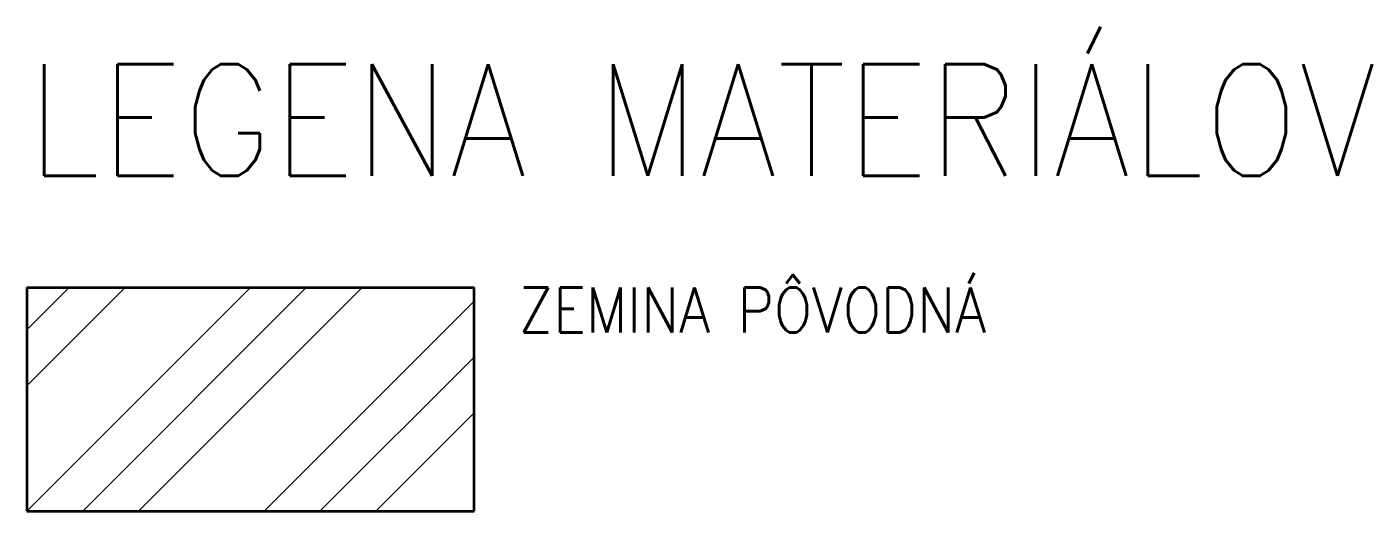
# Model space of a CAD drawing. Header units: millimetres. Extents: x 40110 to 88178, y 44131 to 70821.
# Drawn here: x 40110 to 43119, y 59152 to 60235 of the extents above; entities that cross this region are included whole.
import ezdxf

# ---------------------------------------------------------------- set-up
doc = ezdxf.new("R2010")
doc.units = ezdxf.units.MM
doc.header["$MEASUREMENT"] = 0
for name, color, linetype, lineweight in [('0.18', 51, 'Continuous', 18), ('0.25', 7, 'Continuous', 25), ('0.35', 6, 'Continuous', 35), ('0.6', 10, 'Continuous', 60)]:
    doc.layers.add(name, color=color, linetype=linetype, lineweight=lineweight)
doc.styles.add('MyTextStyle', font='romans.shx', dxfattribs={"width": 0.9})

msp = doc.modelspace()

# ---------------------------------------------------------------- hatches: boundary and pattern name
at = {"layer": '0.18'}
h = msp.add_hatch(dxfattribs=at)
h.set_pattern_fill('ZEMINAPOVODNA', color=256, scale=125, pattern_type=2)
h.set_pattern_definition([(45, (40110.4, 59151.64), (0, 530.33), []), (45, (40235.4, 59151.64), (0, 530.33), []), (45, (40360.4, 59151.64), (0, 530.33), [])])
h.paths.add_polyline_path([(40110.4, 59651.6), (40110.4, 59151.6), (41110.4, 59151.6), (41110.4, 59651.6)])

# ---------------------------------------------------------------- linework, layer by layer
at = {"layer": '0.35', "ltscale": 2}
for p, q in [((40110.4, 59651.6), (41110.4, 59651.6)), ((40110.4, 59651.6), (40110.4, 59151.6)), ((41110.4, 59151.6), (41110.4, 59651.6)), ((40110.4, 59151.6), (41110.4, 59151.6))]:
    msp.add_line(p, q, dxfattribs=at)

# ---------------------------------------------------------------- texts
at = {"layer": '0.25', "ltscale": 2, "insert": (41210.4, 59651.6), "char_height": 100, "attachment_point": 1, "style": 'MyTextStyle'}
msp.add_mtext_dynamic_manual_height_columns('{\\FROMANS|C238;ZEMINA PÔVODNÁ}', width=5339.999, gutter_width=500, heights=[215.7], dxfattribs=at)
at = {"layer": '0.6', "ltscale": 2, "insert": (40110.4, 59901.6), "char_height": 250, "attachment_point": 7, "style": 'MyTextStyle'}
msp.add_mtext_dynamic_manual_height_columns('{\\Fromans|c238;LEGENA MATERIÁLOV}', width=3444.891, gutter_width=500, heights=[0], dxfattribs=at)

doc.saveas('drawing.dxf')
